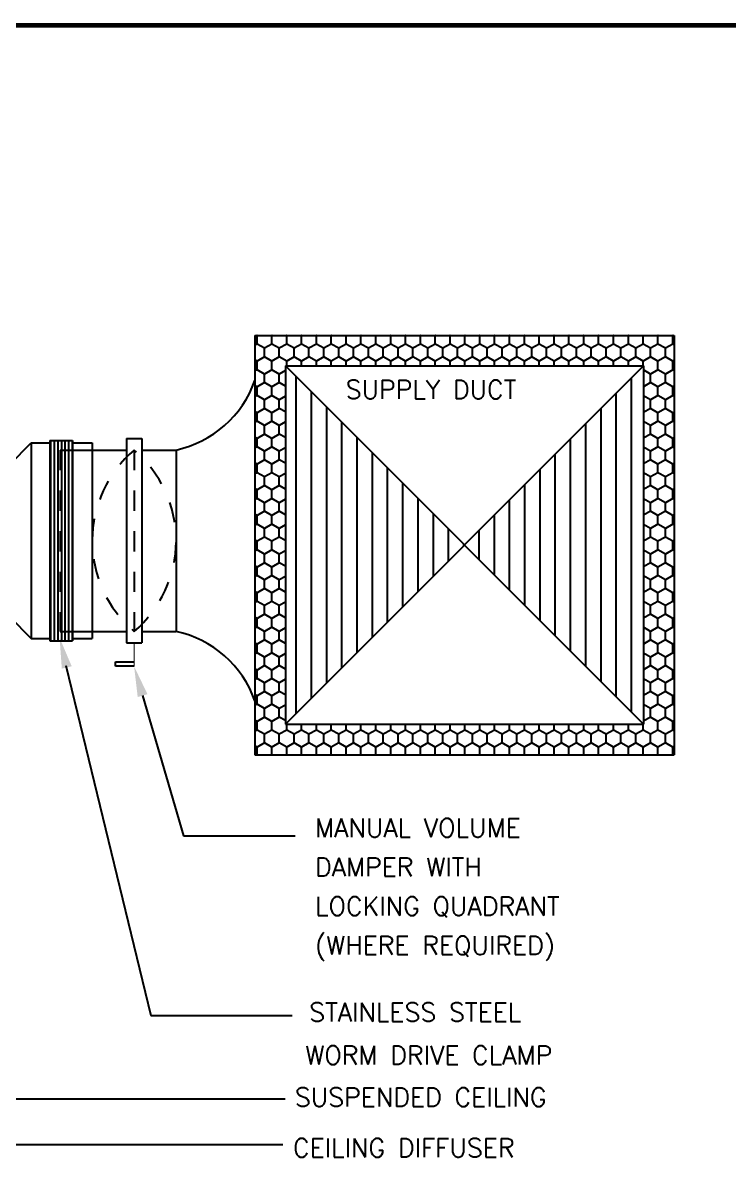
# Model space of a CAD drawing. Extents: x 594 to 813, y 174 to 240.
# Drawn here: x 604.21 to 607.69, y 226.47 to 232.17 of the extents above; entities that cross this region are included whole.
import ezdxf

# ---------------------------------------------------------------- set-up
doc = ezdxf.new("R2010")
doc.units = 0
doc.header["$MEASUREMENT"] = 0
doc.linetypes.add('HIDDEN', pattern=[0.375, 0.25, -0.125])
doc.linetypes.add('MCEN2', pattern=[3, 2, -1])
doc.layers.get('0').update_dxf_attribs({"linetype": 'CONTINUOUS', "lineweight": 30})
doc.layers.add('AC.REF(S). PIPING', color=3, linetype='CONTINUOUS', lineweight=30)
doc.layers.add('Wall', color=5, linetype='CONTINUOUS', lineweight=30)
for name, color, linetype in [('DETAILS', 11, 'CONTINUOUS'), ('G-TX-HEV', 2, 'CONTINUOUS'), ('T-TEXT', 3, 'CONTINUOUS')]:
    doc.layers.add(name, color=color, linetype=linetype)
doc.styles.add('AC', font='romans.shx', dxfattribs={"height": 0.2})

# ---------------------------------------------------------------- blocks, each defined once
blk = doc.blocks.new('*X252')
at = {"color": 0}
for p, q in [((124, 177.68), (124, 221.84)), ((168, 177.84), (168, 221.68)), ((126, 179.68), (126, 219.84)), ((166, 179.84), (166, 219.68)), ((128, 181.68), (128, 217.84)), ((164, 181.84), (164, 217.68)), ((130, 183.68), (130, 215.84)), ((162, 183.84), (162, 215.68)), ((132, 185.68), (132, 213.84)), ((160, 185.84), (160, 213.68)), ((134, 187.68), (134, 211.84)), ((158, 187.84), (158, 211.68)), ((136, 189.68), (136, 209.84)), ((156, 189.84), (156, 209.68)), ((138, 191.68), (138, 207.84)), ((154, 191.84), (154, 207.68)), ((140, 193.68), (140, 205.84)), ((152, 193.84), (152, 205.68)), ((142, 195.68), (142, 203.84)), ((150, 195.84), (150, 203.68)), ((144, 197.68), (144, 201.84)), ((148, 197.84), (148, 201.68)), ((146, 199.68), (146, 199.84))]:
    blk.add_line(p, q, dxfattribs=at)
blk = doc.blocks.new('*X253')
at = {"color": 0}
for p, q in [((118.86, 227.25), (118.84, 227.26)), ((118.88, 227.26), (118.86, 227.25)), ((118.86, 226.12), (118.86, 227.25)), ((120.81, 227.25), (120.79, 227.26)), ((120.83, 227.26), (120.81, 227.25)), ((120.81, 226.12), (120.81, 227.25)), ((122.76, 227.25), (122.74, 227.26)), ((122.78, 227.26), (122.76, 227.25)), ((122.76, 226.12), (122.76, 227.25)), ((124.71, 227.25), (124.69, 227.26)), ((124.73, 227.26), (124.71, 227.25)), ((124.71, 226.12), (124.71, 227.25)), ((126.66, 227.25), (126.64, 227.26)), ((126.67, 227.26), (126.66, 227.25)), ((126.66, 226.12), (126.66, 227.25)), ((128.6, 227.25), (128.59, 227.26)), ((128.62, 227.26), (128.6, 227.25)), ((128.6, 226.12), (128.6, 227.25)), ((130.55, 227.25), (130.54, 227.26)), ((130.57, 227.26), (130.55, 227.25)), ((130.55, 226.12), (130.55, 227.25)), ((132.5, 227.25), (132.48, 227.26)), ((132.52, 227.26), (132.5, 227.25)), ((132.5, 226.12), (132.5, 227.25)), ((134.45, 227.25), (134.43, 227.26)), ((134.47, 227.26), (134.45, 227.25)), ((134.45, 226.12), (134.45, 227.25)), ((136.4, 227.25), (136.38, 227.26)), ((136.42, 227.26), (136.4, 227.25)), ((136.4, 226.12), (136.4, 227.25)), ((138.35, 227.25), (138.33, 227.26)), ((138.37, 227.26), (138.35, 227.25)), ((138.35, 226.12), (138.35, 227.25)), ((140.3, 227.25), (140.28, 227.26)), ((140.31, 227.26), (140.3, 227.25)), ((140.3, 226.12), (140.3, 227.25)), ((142.24, 227.25), (142.23, 227.26)), ((142.26, 227.26), (142.24, 227.25)), ((142.24, 226.12), (142.24, 227.25)), ((144.19, 227.25), (144.18, 227.26)), ((144.21, 227.26), (144.19, 227.25)), ((144.19, 226.12), (144.19, 227.25)), ((146.14, 227.25), (146.12, 227.26)), ((146.16, 227.26), (146.14, 227.25)), ((146.14, 226.12), (146.14, 227.25)), ((148.09, 227.25), (148.07, 227.26)), ((148.11, 227.26), (148.09, 227.25)), ((148.09, 226.12), (148.09, 227.25)), ((150.04, 227.25), (150.02, 227.26)), ((150.06, 227.26), (150.04, 227.25)), ((150.04, 226.12), (150.04, 227.25)), ((151.99, 227.25), (151.97, 227.26)), ((152.01, 227.26), (151.99, 227.25)), ((151.99, 226.12), (151.99, 227.25)), ((153.94, 227.25), (153.92, 227.26)), ((153.95, 227.26), (153.94, 227.25)), ((153.94, 226.12), (153.94, 227.25)), ((155.88, 227.25), (155.87, 227.26)), ((155.9, 227.26), (155.88, 227.25)), ((155.88, 226.12), (155.88, 227.25)), ((157.83, 227.25), (157.82, 227.26)), ((157.85, 227.26), (157.83, 227.25)), ((157.83, 226.12), (157.83, 227.25)), ((159.78, 227.25), (159.76, 227.26)), ((159.8, 227.26), (159.78, 227.25)), ((159.78, 226.12), (159.78, 227.25)), ((161.73, 227.25), (161.71, 227.26)), ((161.75, 227.26), (161.73, 227.25)), ((161.73, 226.12), (161.73, 227.25)), ((163.68, 227.25), (163.66, 227.26)), ((163.7, 227.26), (163.68, 227.25)), ((163.68, 226.12), (163.68, 227.25)), ((165.63, 227.25), (165.61, 227.26)), ((165.65, 227.26), (165.63, 227.25)), ((165.63, 226.12), (165.63, 227.25)), ((167.58, 227.25), (167.56, 227.26)), ((167.59, 227.26), (167.58, 227.25)), ((167.58, 226.12), (167.58, 227.25)), ((169.52, 227.25), (169.51, 227.26)), ((169.54, 227.26), (169.52, 227.25)), ((169.52, 226.12), (169.52, 227.25)), ((171.47, 227.25), (171.46, 227.26)), ((171.49, 227.26), (171.47, 227.25)), ((171.47, 226.12), (171.47, 227.25)), ((173.42, 227.25), (173.4, 227.26)), ((173.44, 227.26), (173.42, 227.25)), ((173.42, 226.12), (173.42, 227.25)), ((118.86, 226.12), (118.58, 225.96)), ((119.84, 225.56), (118.86, 226.12)), ((120.81, 226.12), (119.84, 225.56)), ((121.78, 225.56), (120.81, 226.12)), ((122.76, 226.12), (121.78, 225.56)), ((123.73, 225.56), (122.76, 226.12)), ((124.71, 226.12), (123.73, 225.56)), ((125.68, 225.56), (124.71, 226.12)), ((126.66, 226.12), (125.68, 225.56)), ((127.63, 225.56), (126.66, 226.12)), ((128.6, 226.12), (127.63, 225.56)), ((129.58, 225.56), (128.6, 226.12)), ((130.55, 226.12), (129.58, 225.56)), ((131.53, 225.56), (130.55, 226.12)), ((132.5, 226.12), (131.53, 225.56)), ((133.48, 225.56), (132.5, 226.12)), ((134.45, 226.12), (133.48, 225.56)), ((135.42, 225.56), (134.45, 226.12)), ((136.4, 226.12), (135.42, 225.56)), ((137.37, 225.56), (136.4, 226.12)), ((138.35, 226.12), (137.37, 225.56)), ((139.32, 225.56), (138.35, 226.12)), ((140.3, 226.12), (139.32, 225.56)), ((141.27, 225.56), (140.3, 226.12)), ((142.24, 226.12), (141.27, 225.56)), ((143.22, 225.56), (142.24, 226.12)), ((144.19, 226.12), (143.22, 225.56)), ((145.17, 225.56), (144.19, 226.12)), ((146.14, 226.12), (145.17, 225.56)), ((147.12, 225.56), (146.14, 226.12)), ((148.09, 226.12), (147.12, 225.56)), ((149.06, 225.56), (148.09, 226.12)), ((150.04, 226.12), (149.06, 225.56)), ((151.01, 225.56), (150.04, 226.12)), ((151.99, 226.12), (151.01, 225.56)), ((152.96, 225.56), (151.99, 226.12)), ((153.94, 226.12), (152.96, 225.56)), ((154.91, 225.56), (153.94, 226.12)), ((155.88, 226.12), (154.91, 225.56)), ((156.86, 225.56), (155.88, 226.12)), ((157.83, 226.12), (156.86, 225.56)), ((158.81, 225.56), (157.83, 226.12)), ((159.78, 226.12), (158.81, 225.56)), ((160.76, 225.56), (159.78, 226.12)), ((161.73, 226.12), (160.76, 225.56)), ((162.7, 225.56), (161.73, 226.12)), ((163.68, 226.12), (162.7, 225.56)), ((164.65, 225.56), (163.68, 226.12)), ((165.63, 226.12), (164.65, 225.56)), ((166.6, 225.56), (165.63, 226.12)), ((167.58, 226.12), (166.6, 225.56)), ((168.55, 225.56), (167.58, 226.12)), ((169.52, 226.12), (168.55, 225.56)), ((170.5, 225.56), (169.52, 226.12)), ((171.47, 226.12), (170.5, 225.56)), ((172.45, 225.56), (171.47, 226.12)), ((173.42, 226.12), (172.45, 225.56)), ((173.58, 226.03), (173.42, 226.12)), ((119.84, 224.44), (118.86, 223.87)), ((119.84, 224.44), (119.84, 225.56)), ((120.81, 223.87), (119.84, 224.44)), ((121.78, 224.44), (120.81, 223.87)), ((121.78, 224.44), (121.78, 225.56)), ((122.76, 223.87), (121.78, 224.44)), ((123.73, 224.44), (122.76, 223.87)), ((123.73, 224.44), (123.73, 225.56)), ((124.71, 223.87), (123.73, 224.44)), ((125.68, 224.44), (124.71, 223.87)), ((125.68, 224.44), (125.68, 225.56)), ((126.66, 223.87), (125.68, 224.44)), ((127.63, 224.44), (126.66, 223.87)), ((127.63, 224.44), (127.63, 225.56)), ((128.6, 223.87), (127.63, 224.44)), ((129.58, 224.44), (128.6, 223.87)), ((129.58, 224.44), (129.58, 225.56)), ((130.55, 223.87), (129.58, 224.44)), ((131.53, 224.44), (130.55, 223.87)), ((131.53, 224.44), (131.53, 225.56)), ((132.5, 223.87), (131.53, 224.44)), ((133.48, 224.44), (132.5, 223.87)), ((133.48, 224.44), (133.48, 225.56)), ((134.45, 223.87), (133.48, 224.44)), ((135.42, 224.44), (134.45, 223.87)), ((135.42, 224.44), (135.42, 225.56)), ((136.4, 223.87), (135.42, 224.44)), ((137.37, 224.44), (136.4, 223.87)), ((137.37, 224.44), (137.37, 225.56)), ((138.35, 223.87), (137.37, 224.44)), ((139.32, 224.44), (138.35, 223.87)), ((139.32, 224.44), (139.32, 225.56)), ((140.3, 223.87), (139.32, 224.44)), ((141.27, 224.44), (140.3, 223.87)), ((141.27, 224.44), (141.27, 225.56)), ((142.24, 223.87), (141.27, 224.44)), ((143.22, 224.44), (142.24, 223.87)), ((143.22, 224.44), (143.22, 225.56)), ((144.19, 223.87), (143.22, 224.44)), ((145.17, 224.44), (144.19, 223.87)), ((145.17, 224.44), (145.17, 225.56)), ((146.14, 223.87), (145.17, 224.44)), ((147.12, 224.44), (146.14, 223.87)), ((147.12, 224.44), (147.12, 225.56)), ((148.09, 223.87), (147.12, 224.44)), ((149.06, 224.44), (148.09, 223.87)), ((149.06, 224.44), (149.06, 225.56)), ((150.04, 223.87), (149.06, 224.44)), ((151.01, 224.44), (150.04, 223.87)), ((151.01, 224.44), (151.01, 225.56)), ((151.99, 223.87), (151.01, 224.44)), ((152.96, 224.44), (151.99, 223.87)), ((152.96, 224.44), (152.96, 225.56)), ((153.94, 223.87), (152.96, 224.44)), ((154.91, 224.44), (153.94, 223.87)), ((154.91, 224.44), (154.91, 225.56)), ((155.88, 223.87), (154.91, 224.44)), ((156.86, 224.44), (155.88, 223.87)), ((156.86, 224.44), (156.86, 225.56)), ((157.83, 223.87), (156.86, 224.44)), ((158.81, 224.44), (157.83, 223.87)), ((158.81, 224.44), (158.81, 225.56)), ((159.78, 223.87), (158.81, 224.44)), ((160.76, 224.44), (159.78, 223.87)), ((160.76, 224.44), (160.76, 225.56)), ((161.73, 223.87), (160.76, 224.44)), ((162.7, 224.44), (161.73, 223.87)), ((162.7, 224.44), (162.7, 225.56)), ((163.68, 223.87), (162.7, 224.44)), ((164.65, 224.44), (163.68, 223.87)), ((164.65, 224.44), (164.65, 225.56)), ((165.63, 223.87), (164.65, 224.44)), ((166.6, 224.44), (165.63, 223.87)), ((166.6, 224.44), (166.6, 225.56)), ((167.58, 223.87), (166.6, 224.44)), ((168.55, 224.44), (167.58, 223.87)), ((168.55, 224.44), (168.55, 225.56)), ((169.52, 223.87), (168.55, 224.44)), ((170.5, 224.44), (169.52, 223.87)), ((170.5, 224.44), (170.5, 225.56)), ((171.47, 223.87), (170.5, 224.44)), ((172.45, 224.44), (171.47, 223.87)), ((172.45, 224.44), (172.45, 225.56)), ((173.42, 223.87), (172.45, 224.44)), ((118.86, 223.87), (118.58, 224.04)), ((118.86, 222.75), (118.58, 222.59)), ((118.86, 222.75), (118.86, 223.87)), ((119.84, 222.19), (118.86, 222.75)), ((120.81, 222.75), (119.84, 222.19)), ((120.81, 222.75), (120.81, 223.87)), ((121.78, 222.19), (120.81, 222.75)), ((122.76, 223.26), (122.76, 223.87)), ((124.71, 223.26), (124.71, 223.87)), ((126.66, 223.26), (126.66, 223.87)), ((128.6, 223.26), (128.6, 223.87)), ((130.55, 223.26), (130.55, 223.87)), ((132.5, 223.26), (132.5, 223.87)), ((134.45, 223.26), (134.45, 223.87)), ((136.4, 223.26), (136.4, 223.87)), ((138.35, 223.26), (138.35, 223.87)), ((140.3, 223.26), (140.3, 223.87)), ((142.24, 223.26), (142.24, 223.87)), ((144.19, 223.26), (144.19, 223.87)), ((146.14, 223.26), (146.14, 223.87)), ((148.09, 223.26), (148.09, 223.87)), ((150.04, 223.26), (150.04, 223.87)), ((151.99, 223.26), (151.99, 223.87)), ((153.94, 223.26), (153.94, 223.87)), ((155.88, 223.26), (155.88, 223.87)), ((157.83, 223.26), (157.83, 223.87)), ((159.78, 223.26), (159.78, 223.87)), ((161.73, 223.26), (161.73, 223.87)), ((163.68, 223.26), (163.68, 223.87)), ((165.63, 223.26), (165.63, 223.87)), ((167.58, 223.26), (167.58, 223.87)), ((169.52, 223.26), (169.52, 223.87)), ((170.5, 222.19), (169.58, 222.72)), ((171.47, 222.75), (170.5, 222.19)), ((171.47, 222.75), (171.47, 223.87)), ((172.45, 222.19), (171.47, 222.75)), ((173.42, 222.75), (172.45, 222.19)), ((173.58, 223.97), (173.42, 223.87)), ((173.42, 222.75), (173.42, 223.87)), ((173.58, 222.66), (173.42, 222.75)), ((119.84, 221.06), (119.84, 222.19)), ((122.58, 222.65), (121.78, 222.19)), ((121.78, 221.06), (121.78, 222.19)), ((170.5, 221.06), (170.5, 222.19)), ((172.45, 221.06), (172.45, 222.19)), ((118.86, 220.5), (118.58, 220.66)), ((119.84, 221.06), (118.86, 220.5)), ((118.86, 219.37), (118.86, 220.5)), ((120.81, 220.5), (119.84, 221.06)), ((121.78, 221.06), (120.81, 220.5)), ((120.81, 219.37), (120.81, 220.5)), ((122.58, 220.6), (121.78, 221.06)), ((170.5, 221.06), (169.58, 220.53)), ((171.47, 220.5), (170.5, 221.06)), ((172.45, 221.06), (171.47, 220.5)), ((171.47, 219.37), (171.47, 220.5)), ((173.42, 220.5), (172.45, 221.06)), ((173.58, 220.59), (173.42, 220.5)), ((173.42, 219.37), (173.42, 220.5)), ((118.86, 219.37), (118.58, 219.21)), ((119.84, 218.81), (118.86, 219.37)), ((120.81, 219.37), (119.84, 218.81)), ((119.84, 217.69), (119.84, 218.81)), ((121.78, 218.81), (120.81, 219.37)), ((122.58, 219.27), (121.78, 218.81)), ((121.78, 217.69), (121.78, 218.81)), ((170.5, 218.81), (169.58, 219.34)), ((171.47, 219.37), (170.5, 218.81)), ((170.5, 217.69), (170.5, 218.81)), ((172.45, 218.81), (171.47, 219.37)), ((173.42, 219.37), (172.45, 218.81)), ((172.45, 217.69), (172.45, 218.81)), ((173.58, 219.28), (173.42, 219.37)), ((118.86, 217.12), (118.58, 217.29)), ((119.84, 217.69), (118.86, 217.12)), ((118.86, 216), (118.86, 217.12)), ((120.81, 217.12), (119.84, 217.69)), ((121.78, 217.69), (120.81, 217.12)), ((120.81, 216), (120.81, 217.12)), ((122.58, 217.23), (121.78, 217.69)), ((170.5, 217.69), (169.58, 217.16)), ((171.47, 217.12), (170.5, 217.69)), ((172.45, 217.69), (171.47, 217.12)), ((171.47, 216), (171.47, 217.12)), ((173.42, 217.12), (172.45, 217.69)), ((173.58, 217.22), (173.42, 217.12)), ((173.42, 216), (173.42, 217.12)), ((118.86, 216), (118.58, 215.84)), ((119.84, 215.44), (118.86, 216)), ((120.81, 216), (119.84, 215.44)), ((119.84, 214.31), (119.84, 215.44)), ((121.78, 215.44), (120.81, 216)), ((122.58, 215.9), (121.78, 215.44)), ((121.78, 214.31), (121.78, 215.44)), ((170.5, 215.44), (169.58, 215.97)), ((171.47, 216), (170.5, 215.44)), ((170.5, 214.31), (170.5, 215.44)), ((172.45, 215.44), (171.47, 216)), ((173.42, 216), (172.45, 215.44)), ((172.45, 214.31), (172.45, 215.44)), ((173.58, 215.91), (173.42, 216)), ((118.86, 213.75), (118.58, 213.91)), ((119.84, 214.31), (118.86, 213.75)), ((118.86, 212.62), (118.86, 213.75)), ((120.81, 213.75), (119.84, 214.31)), ((121.78, 214.31), (120.81, 213.75)), ((120.81, 212.62), (120.81, 213.75)), ((122.58, 213.85), (121.78, 214.31)), ((170.5, 214.31), (169.58, 213.78)), ((171.47, 213.75), (170.5, 214.31)), ((172.45, 214.31), (171.47, 213.75)), ((171.47, 212.62), (171.47, 213.75)), ((173.42, 213.75), (172.45, 214.31)), ((173.58, 213.84), (173.42, 213.75)), ((173.42, 212.62), (173.42, 213.75)), ((118.86, 212.62), (118.58, 212.46)), ((119.84, 212.06), (118.86, 212.62)), ((120.81, 212.62), (119.84, 212.06)), ((119.84, 210.94), (119.84, 212.06)), ((121.78, 212.06), (120.81, 212.62)), ((122.58, 212.52), (121.78, 212.06)), ((121.78, 210.94), (121.78, 212.06)), ((170.5, 212.06), (169.58, 212.59)), ((171.47, 212.62), (170.5, 212.06)), ((170.5, 210.94), (170.5, 212.06)), ((172.45, 212.06), (171.47, 212.62)), ((173.42, 212.62), (172.45, 212.06)), ((172.45, 210.94), (172.45, 212.06)), ((173.58, 212.53), (173.42, 212.62)), ((118.86, 210.37), (118.58, 210.54)), ((119.84, 210.94), (118.86, 210.37)), ((120.81, 210.37), (119.84, 210.94)), ((121.78, 210.94), (120.81, 210.37)), ((122.58, 210.48), (121.78, 210.94)), ((170.5, 210.94), (169.58, 210.41)), ((171.47, 210.37), (170.5, 210.94)), ((172.45, 210.94), (171.47, 210.37)), ((173.42, 210.37), (172.45, 210.94)), ((118.86, 209.25), (118.58, 209.09)), ((118.86, 209.25), (118.86, 210.37)), ((119.84, 208.69), (118.86, 209.25)), ((120.81, 209.25), (119.84, 208.69)), ((120.81, 209.25), (120.81, 210.37)), ((121.78, 208.69), (120.81, 209.25)), ((122.58, 209.15), (121.78, 208.69)), ((170.5, 208.69), (169.58, 209.22)), ((171.47, 209.25), (170.5, 208.69)), ((171.47, 209.25), (171.47, 210.37)), ((172.45, 208.69), (171.47, 209.25)), ((173.42, 209.25), (172.45, 208.69)), ((173.58, 210.47), (173.42, 210.37)), ((173.42, 209.25), (173.42, 210.37)), ((173.58, 209.16), (173.42, 209.25)), ((119.84, 207.56), (118.86, 207)), ((119.84, 207.56), (119.84, 208.69)), ((120.81, 207), (119.84, 207.56)), ((121.78, 207.56), (120.81, 207)), ((121.78, 207.56), (121.78, 208.69)), ((122.58, 207.1), (121.78, 207.56)), ((170.5, 207.56), (169.58, 207.03)), ((170.5, 207.56), (170.5, 208.69)), ((171.47, 207), (170.5, 207.56)), ((172.45, 207.56), (171.47, 207)), ((172.45, 207.56), (172.45, 208.69)), ((173.42, 207), (172.45, 207.56)), ((118.86, 207), (118.58, 207.16)), ((118.86, 205.87), (118.86, 207)), ((120.81, 205.87), (120.81, 207)), ((171.47, 205.87), (171.47, 207)), ((173.58, 207.09), (173.42, 207)), ((173.42, 205.87), (173.42, 207)), ((118.86, 205.87), (118.58, 205.71)), ((119.84, 205.31), (118.86, 205.87)), ((120.81, 205.87), (119.84, 205.31)), ((119.84, 204.19), (119.84, 205.31)), ((121.78, 205.31), (120.81, 205.87)), ((122.58, 205.77), (121.78, 205.31)), ((121.78, 204.19), (121.78, 205.31)), ((170.5, 205.31), (169.58, 205.84)), ((171.47, 205.87), (170.5, 205.31)), ((170.5, 204.19), (170.5, 205.31)), ((172.45, 205.31), (171.47, 205.87)), ((173.42, 205.87), (172.45, 205.31)), ((172.45, 204.19), (172.45, 205.31)), ((173.58, 205.78), (173.42, 205.87)), ((118.86, 203.62), (118.58, 203.79)), ((119.84, 204.19), (118.86, 203.62)), ((118.86, 202.5), (118.86, 203.62)), ((120.81, 203.62), (119.84, 204.19)), ((121.78, 204.19), (120.81, 203.62)), ((120.81, 202.5), (120.81, 203.62)), ((122.58, 203.73), (121.78, 204.19)), ((170.5, 204.19), (169.58, 203.66)), ((171.47, 203.62), (170.5, 204.19)), ((172.45, 204.19), (171.47, 203.62)), ((171.47, 202.5), (171.47, 203.62)), ((173.42, 203.62), (172.45, 204.19)), ((173.58, 203.72), (173.42, 203.62)), ((173.42, 202.5), (173.42, 203.62)), ((118.86, 202.5), (118.58, 202.34)), ((119.84, 201.94), (118.86, 202.5)), ((120.81, 202.5), (119.84, 201.94)), ((119.84, 200.81), (119.84, 201.94)), ((121.78, 201.94), (120.81, 202.5)), ((122.58, 202.4), (121.78, 201.94)), ((121.78, 200.81), (121.78, 201.94)), ((170.5, 201.94), (169.58, 202.47)), ((171.47, 202.5), (170.5, 201.94)), ((170.5, 200.81), (170.5, 201.94)), ((172.45, 201.94), (171.47, 202.5)), ((173.42, 202.5), (172.45, 201.94)), ((172.45, 200.81), (172.45, 201.94)), ((173.58, 202.41), (173.42, 202.5)), ((118.86, 200.25), (118.58, 200.41)), ((119.84, 200.81), (118.86, 200.25)), ((118.86, 199.12), (118.86, 200.25)), ((120.81, 200.25), (119.84, 200.81)), ((121.78, 200.81), (120.81, 200.25)), ((120.81, 199.12), (120.81, 200.25)), ((122.58, 200.35), (121.78, 200.81)), ((170.5, 200.81), (169.58, 200.28)), ((171.47, 200.25), (170.5, 200.81)), ((172.45, 200.81), (171.47, 200.25)), ((171.47, 199.12), (171.47, 200.25)), ((173.42, 200.25), (172.45, 200.81)), ((173.58, 200.34), (173.42, 200.25)), ((173.42, 199.12), (173.42, 200.25)), ((118.86, 199.12), (118.58, 198.96)), ((119.84, 198.56), (118.86, 199.12)), ((120.81, 199.12), (119.84, 198.56)), ((119.84, 197.44), (119.84, 198.56)), ((121.78, 198.56), (120.81, 199.12)), ((122.58, 199.02), (121.78, 198.56)), ((121.78, 197.44), (121.78, 198.56)), ((170.5, 198.56), (169.58, 199.09)), ((171.47, 199.12), (170.5, 198.56)), ((170.5, 197.44), (170.5, 198.56)), ((172.45, 198.56), (171.47, 199.12)), ((173.42, 199.12), (172.45, 198.56)), ((172.45, 197.44), (172.45, 198.56)), ((173.58, 199.03), (173.42, 199.12)), ((118.86, 196.87), (118.58, 197.04)), ((119.84, 197.44), (118.86, 196.87)), ((120.81, 196.87), (119.84, 197.44)), ((121.78, 197.44), (120.81, 196.87)), ((122.58, 196.98), (121.78, 197.44)), ((170.5, 197.44), (169.58, 196.91)), ((171.47, 196.87), (170.5, 197.44)), ((172.45, 197.44), (171.47, 196.87)), ((173.42, 196.87), (172.45, 197.44)), ((173.58, 196.97), (173.42, 196.87)), ((118.86, 195.75), (118.58, 195.59)), ((118.86, 195.75), (118.86, 196.87)), ((119.84, 195.19), (118.86, 195.75)), ((120.81, 195.75), (119.84, 195.19)), ((120.81, 195.75), (120.81, 196.87)), ((121.78, 195.19), (120.81, 195.75)), ((122.58, 195.65), (121.78, 195.19)), ((170.5, 195.19), (169.58, 195.72)), ((171.47, 195.75), (170.5, 195.19)), ((171.47, 195.75), (171.47, 196.87)), ((172.45, 195.19), (171.47, 195.75)), ((173.42, 195.75), (172.45, 195.19)), ((173.42, 195.75), (173.42, 196.87)), ((173.58, 195.66), (173.42, 195.75)), ((119.84, 194.06), (118.86, 193.5)), ((119.84, 194.06), (119.84, 195.19)), ((120.81, 193.5), (119.84, 194.06)), ((121.78, 194.06), (120.81, 193.5)), ((121.78, 194.06), (121.78, 195.19)), ((122.58, 193.6), (121.78, 194.06)), ((170.5, 194.06), (169.58, 193.53)), ((170.5, 194.06), (170.5, 195.19)), ((171.47, 193.5), (170.5, 194.06)), ((172.45, 194.06), (171.47, 193.5)), ((172.45, 194.06), (172.45, 195.19)), ((173.42, 193.5), (172.45, 194.06)), ((118.86, 193.5), (118.58, 193.66)), ((118.86, 192.37), (118.58, 192.21)), ((118.86, 192.37), (118.86, 193.5)), ((119.84, 191.81), (118.86, 192.37)), ((120.81, 192.37), (119.84, 191.81)), ((120.81, 192.37), (120.81, 193.5)), ((121.78, 191.81), (120.81, 192.37)), ((171.47, 192.37), (170.5, 191.81)), ((171.47, 192.37), (171.47, 193.5)), ((172.45, 191.81), (171.47, 192.37)), ((173.42, 192.37), (172.45, 191.81)), ((173.58, 193.59), (173.42, 193.5)), ((173.42, 192.37), (173.42, 193.5)), ((173.58, 192.28), (173.42, 192.37)), ((119.84, 190.69), (119.84, 191.81)), ((122.58, 192.27), (121.78, 191.81)), ((121.78, 190.69), (121.78, 191.81)), ((170.5, 191.81), (169.58, 192.34)), ((170.5, 190.69), (170.5, 191.81)), ((172.45, 190.69), (172.45, 191.81)), ((118.86, 190.12), (118.58, 190.29)), ((119.84, 190.69), (118.86, 190.12)), ((118.86, 189), (118.86, 190.12)), ((120.81, 190.12), (119.84, 190.69)), ((121.78, 190.69), (120.81, 190.12)), ((120.81, 189), (120.81, 190.12)), ((122.58, 190.23), (121.78, 190.69)), ((170.5, 190.69), (169.58, 190.16)), ((171.47, 190.12), (170.5, 190.69)), ((172.45, 190.69), (171.47, 190.12)), ((171.47, 189), (171.47, 190.12)), ((173.42, 190.12), (172.45, 190.69)), ((173.58, 190.22), (173.42, 190.12)), ((173.42, 189), (173.42, 190.12)), ((118.86, 189), (118.58, 188.84)), ((119.84, 188.44), (118.86, 189)), ((120.81, 189), (119.84, 188.44)), ((119.84, 187.31), (119.84, 188.44)), ((121.78, 188.44), (120.81, 189)), ((122.58, 188.9), (121.78, 188.44)), ((121.78, 187.31), (121.78, 188.44)), ((170.5, 188.44), (169.58, 188.97)), ((171.47, 189), (170.5, 188.44)), ((170.5, 187.31), (170.5, 188.44)), ((172.45, 188.44), (171.47, 189)), ((173.42, 189), (172.45, 188.44)), ((172.45, 187.31), (172.45, 188.44)), ((173.58, 188.91), (173.42, 189)), ((118.86, 186.75), (118.58, 186.91)), ((119.84, 187.31), (118.86, 186.75)), ((118.86, 185.62), (118.86, 186.75)), ((120.81, 186.75), (119.84, 187.31)), ((121.78, 187.31), (120.81, 186.75)), ((120.81, 185.62), (120.81, 186.75)), ((122.58, 186.85), (121.78, 187.31)), ((170.5, 187.31), (169.58, 186.78)), ((171.47, 186.75), (170.5, 187.31)), ((172.45, 187.31), (171.47, 186.75)), ((171.47, 185.62), (171.47, 186.75)), ((173.42, 186.75), (172.45, 187.31)), ((173.58, 186.84), (173.42, 186.75)), ((173.42, 185.62), (173.42, 186.75)), ((118.86, 185.62), (118.58, 185.46)), ((119.84, 185.06), (118.86, 185.62)), ((120.81, 185.62), (119.84, 185.06)), ((119.84, 183.94), (119.84, 185.06)), ((121.78, 185.06), (120.81, 185.62)), ((122.58, 185.52), (121.78, 185.06)), ((121.78, 183.94), (121.78, 185.06)), ((170.5, 185.06), (169.58, 185.59)), ((171.47, 185.62), (170.5, 185.06)), ((170.5, 183.94), (170.5, 185.06)), ((172.45, 185.06), (171.47, 185.62)), ((173.42, 185.62), (172.45, 185.06)), ((172.45, 183.94), (172.45, 185.06)), ((173.58, 185.53), (173.42, 185.62)), ((118.86, 183.37), (118.58, 183.54)), ((119.84, 183.94), (118.86, 183.37)), ((118.86, 182.25), (118.86, 183.37)), ((120.81, 183.37), (119.84, 183.94)), ((121.78, 183.94), (120.81, 183.37)), ((120.81, 182.25), (120.81, 183.37)), ((122.58, 183.48), (121.78, 183.94)), ((170.5, 183.94), (169.58, 183.41)), ((171.47, 183.37), (170.5, 183.94)), ((172.45, 183.94), (171.47, 183.37)), ((171.47, 182.25), (171.47, 183.37)), ((173.42, 183.37), (172.45, 183.94)), ((173.58, 183.47), (173.42, 183.37)), ((173.42, 182.25), (173.42, 183.37)), ((118.86, 182.25), (118.58, 182.09)), ((119.84, 181.69), (118.86, 182.25)), ((120.81, 182.25), (119.84, 181.69)), ((121.78, 181.69), (120.81, 182.25)), ((122.58, 182.15), (121.78, 181.69)), ((170.5, 181.69), (169.58, 182.22)), ((171.47, 182.25), (170.5, 181.69)), ((172.45, 181.69), (171.47, 182.25)), ((173.42, 182.25), (172.45, 181.69)), ((173.58, 182.16), (173.42, 182.25)), ((119.84, 180.56), (118.86, 180)), ((119.84, 180.56), (119.84, 181.69)), ((120.81, 180), (119.84, 180.56)), ((121.78, 180.56), (120.81, 180)), ((121.78, 180.56), (121.78, 181.69)), ((122.58, 180.1), (121.78, 180.56)), ((170.5, 180.56), (169.58, 180.03)), ((170.5, 180.56), (170.5, 181.69)), ((171.47, 180), (170.5, 180.56)), ((172.45, 180.56), (171.47, 180)), ((172.45, 180.56), (172.45, 181.69)), ((173.42, 180), (172.45, 180.56)), ((118.86, 180), (118.58, 180.16)), ((118.86, 178.87), (118.58, 178.71)), ((118.86, 178.87), (118.86, 180)), ((119.84, 178.31), (118.86, 178.87)), ((120.81, 178.87), (119.84, 178.31)), ((120.81, 178.87), (120.81, 180)), ((121.78, 178.31), (120.81, 178.87)), ((122.58, 178.77), (121.78, 178.31)), ((170.5, 178.31), (169.58, 178.84)), ((171.47, 178.87), (170.5, 178.31)), ((171.47, 178.87), (171.47, 180)), ((172.45, 178.31), (171.47, 178.87)), ((173.42, 178.87), (172.45, 178.31)), ((173.58, 180.09), (173.42, 180)), ((173.42, 178.87), (173.42, 180)), ((173.58, 178.78), (173.42, 178.87)), ((119.84, 177.19), (119.84, 178.31)), ((121.78, 177.19), (121.78, 178.31)), ((170.5, 177.19), (170.5, 178.31)), ((172.45, 177.19), (172.45, 178.31)), ((118.86, 176.62), (118.58, 176.79)), ((119.84, 177.19), (118.86, 176.62)), ((118.86, 175.5), (118.86, 176.62)), ((120.81, 176.62), (119.84, 177.19)), ((121.78, 177.19), (120.81, 176.62)), ((120.81, 175.5), (120.81, 176.62)), ((122.58, 176.73), (121.78, 177.19)), ((122.76, 175.5), (122.76, 176.26)), ((124.71, 175.5), (124.71, 176.26)), ((126.66, 175.5), (126.66, 176.26)), ((128.6, 175.5), (128.6, 176.26)), ((130.55, 175.5), (130.55, 176.26)), ((132.5, 175.5), (132.5, 176.26)), ((134.45, 175.5), (134.45, 176.26)), ((136.4, 175.5), (136.4, 176.26)), ((138.35, 175.5), (138.35, 176.26)), ((140.3, 175.5), (140.3, 176.26)), ((142.24, 175.5), (142.24, 176.26)), ((144.19, 175.5), (144.19, 176.26)), ((146.14, 175.5), (146.14, 176.26)), ((148.09, 175.5), (148.09, 176.26)), ((150.04, 175.5), (150.04, 176.26)), ((151.99, 175.5), (151.99, 176.26)), ((153.94, 175.5), (153.94, 176.26)), ((155.88, 175.5), (155.88, 176.26)), ((157.83, 175.5), (157.83, 176.26)), ((159.78, 175.5), (159.78, 176.26)), ((161.73, 175.5), (161.73, 176.26)), ((163.68, 175.5), (163.68, 176.26)), ((165.63, 175.5), (165.63, 176.26)), ((167.58, 175.5), (167.58, 176.26)), ((169.52, 175.5), (169.52, 176.26)), ((170.5, 177.19), (169.58, 176.66)), ((171.47, 176.62), (170.5, 177.19)), ((172.45, 177.19), (171.47, 176.62)), ((171.47, 175.5), (171.47, 176.62)), ((173.42, 176.62), (172.45, 177.19)), ((173.58, 176.72), (173.42, 176.62)), ((173.42, 175.5), (173.42, 176.62)), ((118.86, 175.5), (118.58, 175.34)), ((119.84, 174.94), (118.86, 175.5)), ((120.81, 175.5), (119.84, 174.94)), ((119.84, 173.81), (119.84, 174.94)), ((121.78, 174.94), (120.81, 175.5)), ((122.76, 175.5), (121.78, 174.94)), ((121.78, 173.81), (121.78, 174.94)), ((123.73, 174.94), (122.76, 175.5)), ((124.71, 175.5), (123.73, 174.94)), ((123.73, 173.81), (123.73, 174.94)), ((125.68, 174.94), (124.71, 175.5)), ((126.66, 175.5), (125.68, 174.94)), ((125.68, 173.81), (125.68, 174.94)), ((127.63, 174.94), (126.66, 175.5)), ((128.6, 175.5), (127.63, 174.94)), ((127.63, 173.81), (127.63, 174.94)), ((129.58, 174.94), (128.6, 175.5)), ((130.55, 175.5), (129.58, 174.94)), ((129.58, 173.81), (129.58, 174.94)), ((131.53, 174.94), (130.55, 175.5)), ((132.5, 175.5), (131.53, 174.94)), ((131.53, 173.81), (131.53, 174.94)), ((133.48, 174.94), (132.5, 175.5)), ((134.45, 175.5), (133.48, 174.94)), ((133.48, 173.81), (133.48, 174.94)), ((135.42, 174.94), (134.45, 175.5)), ((136.4, 175.5), (135.42, 174.94)), ((135.42, 173.81), (135.42, 174.94)), ((137.37, 174.94), (136.4, 175.5)), ((138.35, 175.5), (137.37, 174.94)), ((137.37, 173.81), (137.37, 174.94)), ((139.32, 174.94), (138.35, 175.5)), ((140.3, 175.5), (139.32, 174.94)), ((139.32, 173.81), (139.32, 174.94)), ((141.27, 174.94), (140.3, 175.5)), ((142.24, 175.5), (141.27, 174.94)), ((141.27, 173.81), (141.27, 174.94)), ((143.22, 174.94), (142.24, 175.5)), ((144.19, 175.5), (143.22, 174.94)), ((143.22, 173.81), (143.22, 174.94)), ((145.17, 174.94), (144.19, 175.5)), ((146.14, 175.5), (145.17, 174.94)), ((145.17, 173.81), (145.17, 174.94)), ((147.12, 174.94), (146.14, 175.5)), ((148.09, 175.5), (147.12, 174.94)), ((147.12, 173.81), (147.12, 174.94)), ((149.06, 174.94), (148.09, 175.5)), ((150.04, 175.5), (149.06, 174.94)), ((149.06, 173.81), (149.06, 174.94)), ((151.01, 174.94), (150.04, 175.5)), ((151.99, 175.5), (151.01, 174.94)), ((151.01, 173.81), (151.01, 174.94)), ((152.96, 174.94), (151.99, 175.5)), ((153.94, 175.5), (152.96, 174.94)), ((152.96, 173.81), (152.96, 174.94)), ((154.91, 174.94), (153.94, 175.5)), ((155.88, 175.5), (154.91, 174.94)), ((154.91, 173.81), (154.91, 174.94)), ((156.86, 174.94), (155.88, 175.5)), ((157.83, 175.5), (156.86, 174.94)), ((156.86, 173.81), (156.86, 174.94)), ((158.81, 174.94), (157.83, 175.5)), ((159.78, 175.5), (158.81, 174.94)), ((158.81, 173.81), (158.81, 174.94)), ((160.76, 174.94), (159.78, 175.5)), ((161.73, 175.5), (160.76, 174.94)), ((160.76, 173.81), (160.76, 174.94)), ((162.7, 174.94), (161.73, 175.5)), ((163.68, 175.5), (162.7, 174.94)), ((162.7, 173.81), (162.7, 174.94)), ((164.65, 174.94), (163.68, 175.5)), ((165.63, 175.5), (164.65, 174.94)), ((164.65, 173.81), (164.65, 174.94)), ((166.6, 174.94), (165.63, 175.5)), ((167.58, 175.5), (166.6, 174.94)), ((166.6, 173.81), (166.6, 174.94)), ((168.55, 174.94), (167.58, 175.5)), ((169.52, 175.5), (168.55, 174.94)), ((168.55, 173.81), (168.55, 174.94)), ((170.5, 174.94), (169.52, 175.5)), ((171.47, 175.5), (170.5, 174.94)), ((170.5, 173.81), (170.5, 174.94)), ((172.45, 174.94), (171.47, 175.5)), ((173.42, 175.5), (172.45, 174.94)), ((172.45, 173.81), (172.45, 174.94)), ((173.58, 175.41), (173.42, 175.5)), ((118.86, 173.25), (118.58, 173.41)), ((119.84, 173.81), (118.86, 173.25)), ((118.86, 172.26), (118.86, 173.25)), ((120.81, 173.25), (119.84, 173.81)), ((121.78, 173.81), (120.81, 173.25)), ((120.81, 172.26), (120.81, 173.25)), ((122.76, 173.25), (121.78, 173.81)), ((123.73, 173.81), (122.76, 173.25)), ((122.76, 172.26), (122.76, 173.25)), ((124.71, 173.25), (123.73, 173.81)), ((125.68, 173.81), (124.71, 173.25)), ((124.71, 172.26), (124.71, 173.25)), ((126.66, 173.25), (125.68, 173.81)), ((127.63, 173.81), (126.66, 173.25)), ((126.66, 172.26), (126.66, 173.25)), ((128.6, 173.25), (127.63, 173.81)), ((129.58, 173.81), (128.6, 173.25)), ((128.6, 172.26), (128.6, 173.25)), ((130.55, 173.25), (129.58, 173.81)), ((131.53, 173.81), (130.55, 173.25)), ((130.55, 172.26), (130.55, 173.25)), ((132.5, 173.25), (131.53, 173.81)), ((133.48, 173.81), (132.5, 173.25)), ((132.5, 172.26), (132.5, 173.25)), ((134.45, 173.25), (133.48, 173.81)), ((135.42, 173.81), (134.45, 173.25)), ((134.45, 172.26), (134.45, 173.25)), ((136.4, 173.25), (135.42, 173.81)), ((137.37, 173.81), (136.4, 173.25)), ((136.4, 172.26), (136.4, 173.25)), ((138.35, 173.25), (137.37, 173.81)), ((139.32, 173.81), (138.35, 173.25)), ((138.35, 172.26), (138.35, 173.25)), ((140.3, 173.25), (139.32, 173.81)), ((141.27, 173.81), (140.3, 173.25)), ((140.3, 172.26), (140.3, 173.25)), ((142.24, 173.25), (141.27, 173.81)), ((143.22, 173.81), (142.24, 173.25)), ((142.24, 172.26), (142.24, 173.25)), ((144.19, 173.25), (143.22, 173.81)), ((145.17, 173.81), (144.19, 173.25)), ((144.19, 172.26), (144.19, 173.25)), ((146.14, 173.25), (145.17, 173.81)), ((147.12, 173.81), (146.14, 173.25)), ((146.14, 172.26), (146.14, 173.25)), ((148.09, 173.25), (147.12, 173.81)), ((149.06, 173.81), (148.09, 173.25)), ((148.09, 172.26), (148.09, 173.25)), ((150.04, 173.25), (149.06, 173.81)), ((151.01, 173.81), (150.04, 173.25)), ((150.04, 172.26), (150.04, 173.25)), ((151.99, 173.25), (151.01, 173.81)), ((152.96, 173.81), (151.99, 173.25)), ((151.99, 172.26), (151.99, 173.25)), ((153.94, 173.25), (152.96, 173.81)), ((154.91, 173.81), (153.94, 173.25)), ((153.94, 172.26), (153.94, 173.25)), ((155.88, 173.25), (154.91, 173.81)), ((156.86, 173.81), (155.88, 173.25)), ((155.88, 172.26), (155.88, 173.25)), ((157.83, 173.25), (156.86, 173.81)), ((158.81, 173.81), (157.83, 173.25)), ((157.83, 172.26), (157.83, 173.25)), ((159.78, 173.25), (158.81, 173.81)), ((160.76, 173.81), (159.78, 173.25)), ((159.78, 172.26), (159.78, 173.25)), ((161.73, 173.25), (160.76, 173.81)), ((162.7, 173.81), (161.73, 173.25)), ((161.73, 172.26), (161.73, 173.25)), ((163.68, 173.25), (162.7, 173.81)), ((164.65, 173.81), (163.68, 173.25)), ((163.68, 172.26), (163.68, 173.25)), ((165.63, 173.25), (164.65, 173.81)), ((166.6, 173.81), (165.63, 173.25)), ((165.63, 172.26), (165.63, 173.25)), ((167.58, 173.25), (166.6, 173.81)), ((168.55, 173.81), (167.58, 173.25)), ((167.58, 172.26), (167.58, 173.25)), ((169.52, 173.25), (168.55, 173.81)), ((170.5, 173.81), (169.52, 173.25)), ((169.52, 172.26), (169.52, 173.25)), ((171.47, 173.25), (170.5, 173.81)), ((172.45, 173.81), (171.47, 173.25)), ((171.47, 172.26), (171.47, 173.25)), ((173.42, 173.25), (172.45, 173.81)), ((173.58, 173.34), (173.42, 173.25)), ((173.42, 172.26), (173.42, 173.25))]:
    blk.add_line(p, q, dxfattribs=at)
blk = doc.blocks.new('*X254')
at = {"color": 0}
for p, q in [((117.6, 182.46), (117.6, 208.72)), ((118.07, 182.46), (118.07, 208.72)), ((118.54, 182.46), (118.54, 208.72)), ((119.01, 182.46), (119.01, 208.72)), ((119.48, 182.46), (119.48, 208.72)), ((119.96, 182.46), (119.96, 208.72)), ((120.43, 182.46), (120.43, 208.72))]:
    blk.add_line(p, q, dxfattribs=at)
blk = doc.blocks.new('A$C5DD3573E')
at = {"layer": 'DETAILS', "color": 2}
for p, q in [((-49734.088, -1262.647), (-48025.584, -1262.647)), ((-49734.088, -1262.647), (-49734.088, -2971.151)), ((-49609.833, -1386.902), (-48149.839, -1386.902)), ((-49609.833, -1386.902), (-48149.839, -2846.896)), ((-48149.839, -1386.902), (-49609.833, -2846.896)), ((-49609.833, -1386.902), (-49609.833, -2846.896)), ((-48149.839, -1386.902), (-48149.839, -2846.896)), ((-50570.326, -1691.325), (-50570.326, -2506.96)), ((-50570.326, -1691.325), (-50477.134, -1691.325)), ((-50477.134, -1691.325), (-50477.134, -2506.96)), ((-50257.158, -1683.087), (-50257.158, -2515.198)), ((-50257.158, -1683.087), (-50195.031, -1683.087)), ((-50195.031, -1683.087), (-50195.031, -2515.198)), ((-50733.316, -1788.505), (-50645.454, -1700.644)), ((-50645.454, -1700.644), (-50570.326, -1700.644)), ((-50645.454, -1700.644), (-50645.454, -2497.641)), ((-50528.226, -1729.682), (-50257.158, -1729.682)), ((-50477.134, -1700.644), (-50396.945, -1700.644)), ((-50396.945, -1700.644), (-50396.945, -2497.641)), ((-50195.031, -1729.682), (-50055.244, -1729.682)), ((-50055.244, -1729.682), (-50055.244, -2468.603)), ((-50733.316, -2409.78), (-50645.454, -2497.641)), ((-50528.226, -2468.603), (-50257.158, -2468.603)), ((-50195.031, -2468.603), (-50055.244, -2468.603)), ((-50645.454, -2497.641), (-50570.326, -2497.641)), ((-50570.326, -2506.96), (-50477.134, -2506.96)), ((-50477.134, -2497.641), (-50396.945, -2497.641)), ((-50257.158, -2515.198), (-50195.031, -2515.198)), ((-50301.99, -2610.997), (-50301.99, -2592.603)), ((-50301.99, -2592.603), (-50226.094, -2592.603)), ((-50226.094, -2610.997), (-50301.99, -2610.997)), ((-49609.833, -2846.896), (-48149.839, -2846.896)), ((-49734.088, -2971.151), (-48025.584, -2971.151))]:
    blk.add_line(p, q, dxfattribs=at)
at = {"layer": 'DETAILS', "color": 3}
blk.add_line((-48025.584, -1262.647), (-48025.584, -2971.151), dxfattribs=at)
at = {"layer": 'DETAILS', "color": 2, "linetype": 'HIDDEN'}
for p, q in [((-50528.226, -1729.682), (-50528.226, -2468.603)), ((-50226.094, -1729.682), (-50226.094, -2468.603))]:
    blk.add_line(p, q, dxfattribs=at)
at = {"layer": 'DETAILS', "color": 2, "const_width": 3.106}
blk.add_lwpolyline([(-50226.094, -2515.198), (-50226.094, -2610.997)], dxfattribs=at)
at = {"layer": 'DETAILS', "color": 2}
for centre, start, end in [((-50149.711, -1298.555), 282.359147, 340.338381), ((-50149.711, -2899.73), 19.661619, 77.640853)]:
    blk.add_arc(centre, 441.356, start, end, dxfattribs=at)
at = {"layer": 'DETAILS', "color": 2, "linetype": 'MCEN2'}
for centre, start, end in [((-49912.044, -2099.142), 130.365328, 229.634672), ((-50540.144, -2099.142), 310.365328, 49.634672)]:
    blk.add_arc(centre, 484.9, start, end, dxfattribs=at)
at = {"layer": 'T-TEXT', "color": 7, "linetype": 'Continuous'}
for p, q in [((-50504.386, -2607.208), (-50157.633, -4034.139)), ((-50191.678, -2730.319), (-50025.568, -3302.111)), ((-50025.568, -3302.111), (-49569.424, -3302.111)), ((-50157.633, -4034.139), (-49582.457, -4034.139)), ((-50765.667, -4373.696), (-49609.983, -4373.696)), ((-51673.303, -4559.629), (-49620.508, -4559.629))]:
    blk.add_line(p, q, dxfattribs=at)
for points in [[(-50520.964, -2620.392), (-50480.691, -2610.717), (-50529.851, -2494.737)], [(-50211.565, -2736.096), (-50171.791, -2724.542), (-50226.342, -2610.997)]]:
    blk.add_solid(points, dxfattribs=at)
at = {"layer": 'Wall', "linetype": 'Continuous', "const_width": 19.2}
blk.add_lwpolyline([(0, 0), (-56085.494, 0), (-56085.494, -36662.196), (0, -36662.196)], close=True, dxfattribs=at)
blk.add_lwpolyline([(0, 0), (-56085.494, 0), (-56085.494, -36662.196), (0, -36662.196)], close=True, dxfattribs=at)
at = {"layer": 'DETAILS', "color": 3, "xscale": 31.06370918135326, "yscale": 31.06370918135326, "zscale": 31.06370918135326}
blk.add_blockref('*X253', (-53417.571, -8322.194), dxfattribs=at)
at = {"layer": 'DETAILS', "color": 1, "xscale": 31.06370918135326, "yscale": 31.06370918135326, "zscale": 31.06370918135326}
blk.add_blockref('*X252', (-53417.571, -8322.194), dxfattribs=at)
at = {"layer": 'DETAILS', "color": 2, "xscale": 31.06370918135326, "yscale": 31.06370918135326, "zscale": 31.06370918135326}
blk.add_blockref('*X254', (-54218.164, -8174.864), dxfattribs=at)
at = {"layer": 'G-TX-HEV', "color": 7, "style": 'AC'}
for s, p in [('SUPPLY DUCT', (-49364.098, -1521.026)), ('MANUAL VOLUME', (-49488.917, -3306.477)), ('DAMPER WITH', (-49488.917, -3466.234)), ('LOCKING QUADRANT', (-49488.917, -3625.99)), ('(WHERE REQUIRED)', (-49488.917, -3785.746)), ('STAINLESS STEEL', (-49512.556, -4057.806)), ('WORM DRIVE CLAMP', (-49528.811, -4233.058)), ('SUSPENDED CEILING', (-49571.166, -4404.178)), ('CEILING DIFFUSER', (-49578.661, -4610.521))]:
    blk.add_text(s, height=75.5207, dxfattribs=at).set_placement(p)

msp = doc.modelspace()

# ---------------------------------------------------------------- block references
at = {"layer": 'AC.REF(S). PIPING', "linetype": 'Continuous', "xscale": 0.0012099999999862, "yscale": 0.0012099999999862, "zscale": 0.0012099999999862}
msp.add_blockref('A$C5DD3573E', (665.5351, 232.1557), dxfattribs=at)

doc.saveas('drawing.dxf')
